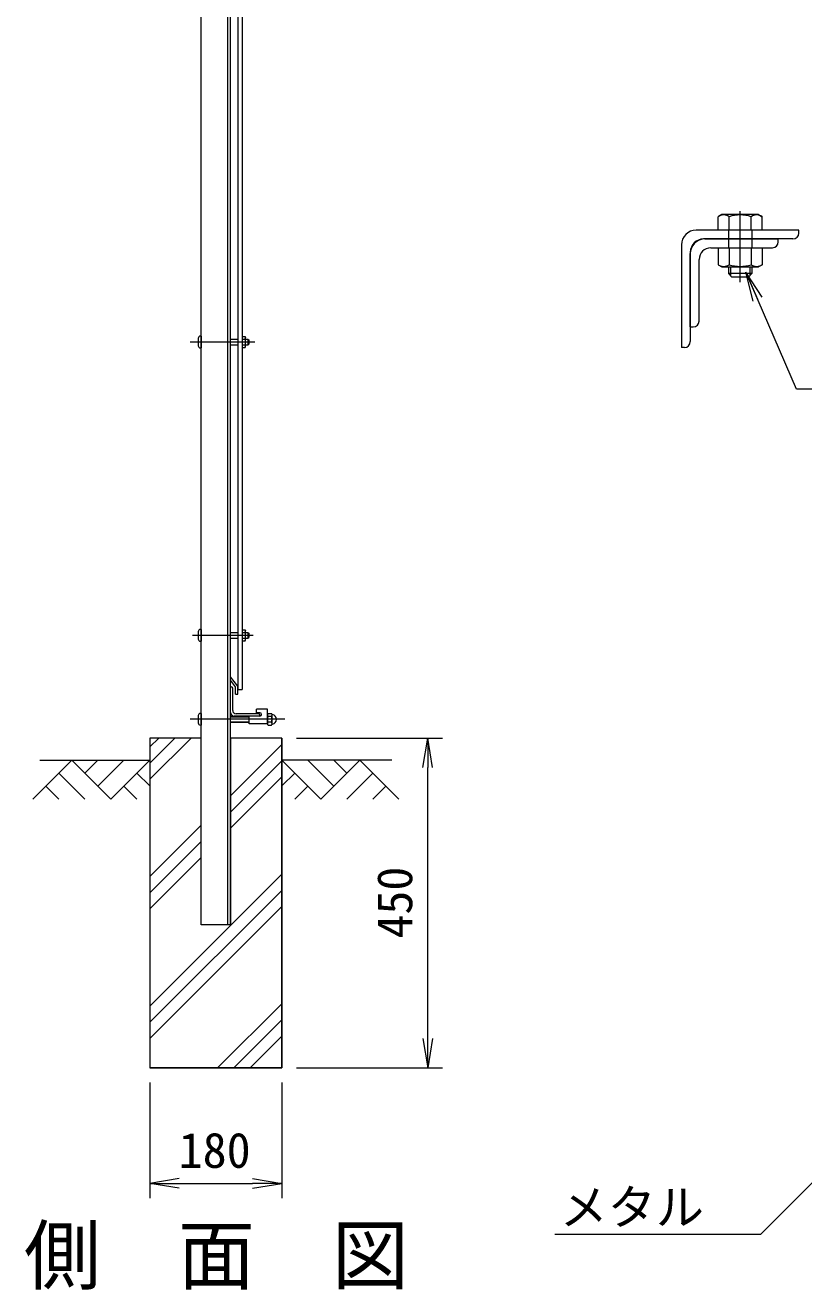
# Model space of a CAD drawing. Units: millimetres, scale not verified. Extents: x -4200 to 4200, y -2970 to 2970.
# Drawn here: x -78 to 983, y -359 to 1366 of the extents above; entities that cross this region are included whole.
import ezdxf
from ezdxf.enums import TextEntityAlignment as Align

# ---------------------------------------------------------------- set-up
doc = ezdxf.new("R2010")
doc.units = ezdxf.units.MM
doc.header["$LTSCALE"] = 15
doc.linetypes.add('LONG_CHAIN', pattern=[21, 18, -1, 1, -1])
for name, color, linetype, lineweight in [('0-0_D-STR1', 1, 'Continuous', 9), ('0-1_D-BMK', 2, 'LONG_CHAIN', 9), ('0-2_D-STR-DIM', 7, 'Continuous', 9), ('0-3_D-BGD', 7, 'Continuous', 9), ('0-4_D-STR4', 7, 'Continuous', 9), ('0-5_D-DCR-HCH', 7, 'Continuous', 9), ('0-6_0', 7, 'Continuous', 9), ('0-8_D-STR3', 3, 'Continuous', 9), ('0-9_D-STR-TXT', 7, 'Continuous', 9)]:
    doc.layers.add(name, color=color, linetype=linetype, lineweight=lineweight)
doc.layers.add('0-7_D-TTL-TXT', color=7, linetype='Continuous')
doc.styles.add('ＭＳ ゴシック', font='')
doc.styles.get('ＭＳ ゴシック').set_extended_font_data('MS Gothic')

# ---------------------------------------------------------------- blocks, each defined once
blk = doc.blocks.new('_Open')
at = {"layer": '0-6_0'}
blk.add_line((-15, 2.5), (0, 0), dxfattribs=at)
blk.add_lwpolyline([(-15, -2.5), (0, 0), (-15, 0)], dxfattribs=at)
blk = doc.blocks.new('MLeader24')
at = {"layer": '0-6_0'}
blk.add_line((1031.1, -176.64), (1002.81, -204.93), dxfattribs=at)
for points in [[(995.24, -197.35), (1031.1, -176.64), (1010.39, -212.51)], [(1002.81, -204.93), (924.56, -283.18), (651.07, -283.18), (643.87, -283.18)]]:
    blk.add_lwpolyline(points, dxfattribs=at)

msp = doc.modelspace()

# ---------------------------------------------------------------- linework, layer by layer
at = {"layer": '0-0_D-STR1'}
for p, q in [((161.72, 138.72), (161.72, 1908.72)), ((198.22, 138.72), (198.22, 1908.72)), ((201.72, 138.72), (201.72, 1908.72)), ((211.72, 1859.72), (211.72, 459.72)), ((217.72, 1859.72), (217.72, 459.72)), ((976.77, 1086.24), (836.77, 1086.24)), ((968.77, 1074.24), (846.77, 1074.24)), ((976.77, 1082.24), (976.77, 1086.24)), ((816.77, 1066.24), (816.77, 926.24)), ((828.77, 1056.24), (828.77, 934.24)), ((820.77, 926.24), (816.77, 926.24)), ((211.72, 464.45), (201.72, 476.95)), ((202.72, 463.72), (201.72, 463.72)), ((201.72, 428.72), (201.72, 463.72)), ((204.72, 431.22), (204.72, 461.72)), ((208.72, 453.45), (208.72, 463.33)), ((208.72, 453.45), (211.72, 453.45)), ((211.72, 453.45), (211.72, 464.45)), ((211.72, 459.72), (217.72, 459.72)), ((241.72, 423.72), (206.72, 423.72)), ((239.72, 426.72), (209.22, 426.72)), ((241.72, 424.72), (241.72, 423.72)), ((201.72, 138.72), (161.72, 138.72))]:
    msp.add_line(p, q, dxfattribs=at)
msp.add_lwpolyline([(208.72, 463.33), (201.72, 472.38), (201.72, 476.95)], dxfattribs=at)
for centre, radius, start, end in [((836.77, 1066.24), 20, 90, 180), ((846.77, 1056.24), 18, 90, 180), ((968.77, 1082.24), 8, 270, 0), ((820.77, 934.24), 8, 270, 0), ((202.72, 461.72), 2, 0, 90), ((209.22, 431.22), 4.5, 180, 270), ((206.72, 428.72), 5, 180, 270), ((239.72, 424.72), 2, 0, 90)]:
    msp.add_arc(centre, radius, start, end, dxfattribs=at)
at = {"layer": '0-1_D-BMK'}
for p, q in [((896.77, 1015.44), (896.77, 1112.24)), ((234.72, 933.72), (146.72, 933.72)), ((232.72, 533.72), (149.72, 533.72)), ((275.95, 419.22), (146.72, 419.22))]:
    msp.add_line(p, q, dxfattribs=at)
at = {"layer": '0-2_D-STR-DIM'}
for p, q in [((291.72, 393.72), (490.73, 393.72)), ((470.73, -16.28), (470.73, 353.72)), ((291.72, -56.28), (490.73, -56.28)), ((91.72, -76.28), (91.72, -233.59)), ((271.72, -76.28), (271.72, -233.59)), ((131.72, -213.59), (231.72, -213.59))]:
    msp.add_line(p, q, dxfattribs=at)
at = {"layer": '0-3_D-BGD'}
for p, q in [((-58.28, 363.72), (91.72, 363.72)), ((421.72, 363.72), (271.72, 363.72))]:
    msp.add_line(p, q, dxfattribs=at)
at = {"layer": '0-4_D-STR4'}
for p, q in [((91.72, 393.72), (91.72, -56.28)), ((161.72, 393.72), (91.72, 393.72)), ((271.72, 393.72), (201.72, 393.72)), ((271.72, 393.72), (271.72, -56.28)), ((271.72, -56.28), (91.72, -56.28))]:
    msp.add_line(p, q, dxfattribs=at)
at = {"layer": '0-5_D-DCR-HCH'}
for p, q in [((91.72, 337.45), (147.99, 393.72)), ((91.72, 359.55), (125.9, 393.72)), ((91.72, 381.64), (103.8, 393.72)), ((201.72, 314.87), (271.72, 384.87)), ((-14.7, 363.72), (-67.92, 310.51)), ((-14.7, 363.72), (38.51, 310.51)), ((3.03, 345.99), (20.77, 363.72)), ((20.77, 328.25), (56.25, 363.72)), ((38.51, 310.51), (91.72, 363.72)), ((201.72, 292.77), (271.72, 362.77)), ((324.93, 310.51), (271.72, 363.72)), ((342.67, 328.25), (307.2, 363.72)), ((378.14, 363.72), (324.93, 310.51)), ((360.5, 345.89), (342.67, 363.72)), ((378.14, 363.72), (431.36, 310.51)), ((-32.44, 345.99), (3.2, 310.51)), ((73.98, 345.99), (91.72, 328.33)), ((289.46, 345.99), (271.72, 328.33)), ((395.88, 345.99), (360.24, 310.51)), ((-50.18, 328.25), (-32.36, 310.51)), ((56.25, 328.25), (74.06, 310.51)), ((201.72, 270.67), (271.72, 340.67)), ((307.2, 328.25), (289.38, 310.51)), ((413.62, 328.25), (395.8, 310.51)), ((91.72, 204.87), (161.72, 274.87)), ((91.72, 182.77), (161.72, 252.77)), ((91.72, 160.67), (161.72, 230.67)), ((91.72, 28.09), (271.72, 208.09)), ((91.72, 5.99), (271.72, 185.99)), ((91.72, -16.1), (271.72, 163.9)), ((184.13, -56.28), (271.72, 31.31)), ((206.23, -56.28), (271.72, 9.22)), ((228.32, -56.28), (271.72, -12.88))]:
    msp.add_line(p, q, dxfattribs=at)
msp.add_lwpolyline([(271.72, 393.72), (201.72, 393.72), (201.72, 138.72), (161.72, 138.72), (161.72, 393.72), (91.72, 393.72), (91.72, -56.28), (271.72, -56.28)], close=True, dxfattribs=at)
at = {"layer": '0-8_D-STR3'}
for p, q in [((871.57, 1107.44), (866.74, 1104.65)), ((866.74, 1086.24), (866.74, 1104.65)), ((921.97, 1107.44), (871.57, 1107.44)), ((881.75, 1086.24), (881.75, 1104.65)), ((911.78, 1086.24), (911.78, 1104.65)), ((921.97, 1107.44), (926.79, 1104.65)), ((926.79, 1086.24), (926.79, 1104.65)), ((848.77, 1074.24), (948.77, 1074.24)), ((926.79, 1086.24), (866.74, 1086.24)), ((880.77, 1086.24), (880.77, 1062.24)), ((912.77, 1086.24), (912.77, 1062.24)), ((948.77, 1070.24), (948.77, 1074.24)), ((828.77, 954.24), (828.77, 1054.24)), ((856.77, 1062.24), (940.77, 1062.24)), ((866.74, 1062.24), (866.74, 1039.14)), ((866.74, 1062.24), (926.79, 1062.24)), ((881.75, 1062.24), (881.75, 1039.14)), ((911.78, 1062.24), (911.78, 1039.14)), ((926.79, 1062.24), (926.79, 1039.14)), ((840.77, 962.24), (840.77, 1046.24)), ((866.74, 1039.14), (871.77, 1036.24)), ((871.77, 1036.24), (921.77, 1036.24)), ((880.77, 1036.24), (880.77, 1027.04)), ((883.77, 1036.24), (883.77, 1024.04)), ((909.77, 1036.24), (909.77, 1024.04)), ((912.77, 1036.24), (912.77, 1027.04)), ((926.79, 1039.14), (921.77, 1036.24)), ((880.77, 1027.04), (885.57, 1022.24)), ((912.77, 1027.04), (880.77, 1027.04)), ((907.97, 1022.24), (885.57, 1022.24)), ((912.77, 1027.04), (907.97, 1022.24)), ((828.77, 954.24), (832.77, 954.24)), ((157.72, 938.72), (157.72, 928.72)), ((160.72, 941.72), (161.72, 941.72)), ((161.72, 941.72), (161.72, 925.72)), ((201.72, 937.72), (211.72, 937.72)), ((217.72, 941.23), (221.5, 941.23)), ((217.72, 937.48), (221.5, 937.48)), ((221.5, 941.23), (222.22, 939.97)), ((222.22, 927.47), (222.22, 939.97)), ((222.22, 937.72), (225.52, 937.72)), ((225.52, 937.72), (226.72, 936.52)), ((225.52, 937.72), (225.52, 929.72)), ((226.72, 936.52), (226.72, 930.92)), ((160.72, 925.72), (161.72, 925.72)), ((201.72, 929.72), (211.72, 929.72)), ((217.72, 929.97), (221.5, 929.97)), ((217.72, 926.22), (221.5, 926.22)), ((221.5, 926.22), (222.22, 927.47)), ((222.22, 929.72), (225.52, 929.72)), ((225.52, 929.72), (226.72, 930.92)), ((157.72, 538.72), (157.72, 528.72)), ((160.72, 541.72), (161.72, 541.72)), ((161.72, 541.72), (161.72, 525.72)), ((201.72, 537.72), (211.72, 537.72)), ((217.72, 541.23), (221.5, 541.23)), ((217.72, 537.48), (221.5, 537.48)), ((221.5, 541.23), (222.22, 539.97)), ((222.22, 527.47), (222.22, 539.97)), ((222.22, 537.72), (225.52, 537.72)), ((225.52, 537.72), (226.72, 536.52)), ((225.52, 537.72), (225.52, 529.72)), ((226.72, 536.52), (226.72, 530.92)), ((160.72, 525.72), (161.72, 525.72)), ((201.72, 529.72), (211.72, 529.72)), ((217.72, 529.97), (221.5, 529.97)), ((217.72, 526.22), (221.5, 526.22)), ((221.5, 526.22), (222.22, 527.47)), ((222.22, 529.72), (225.52, 529.72)), ((225.52, 529.72), (226.72, 530.92)), ((251.97, 433.22), (236.97, 433.22)), ((236.97, 428.22), (236.97, 433.22)), ((251.97, 413.22), (251.97, 433.22)), ((157.72, 424.22), (157.72, 414.22)), ((160.72, 427.22), (161.72, 427.22)), ((161.72, 427.22), (161.72, 411.22)), ((201.72, 423.22), (226.97, 423.22)), ((201.72, 422.47), (226.97, 422.47)), ((201.72, 415.97), (226.97, 415.97)), ((201.72, 415.22), (226.97, 415.22)), ((241.72, 423.72), (226.97, 423.72)), ((226.97, 413.22), (226.97, 423.72)), ((241.72, 428.22), (236.97, 428.22)), ((251.97, 412.99), (251.97, 425.33)), ((251.97, 412.99), (251.97, 425.33)), ((252.97, 427.32), (257.47, 427.32)), ((257.47, 423.27), (252.97, 423.27)), ((257.47, 415.17), (252.97, 415.17)), ((258.47, 412.99), (258.47, 425.33)), ((258.47, 412.99), (258.47, 425.33)), ((160.72, 411.22), (161.72, 411.22)), ((251.97, 413.22), (226.97, 413.22)), ((252.97, 411.12), (257.47, 411.12))]:
    msp.add_line(p, q, dxfattribs=at)
for centre, radius, start, end in [((874.25, 1093.69), 13.29, 55.61585, 124.38415), ((896.77, 1057.3), 49.68, 72.4121, 107.5879), ((919.28, 1093.69), 13.29, 55.61585, 124.38415), ((848.77, 1054.24), 20, 90, 180), ((940.77, 1070.24), 8, 270, 0), ((856.77, 1046.24), 16, 90, 180), ((874.25, 1050.11), 13.29, 235.61585, 304.38416), ((896.77, 1086.49), 49.68, 252.4121, 287.5879), ((919.28, 1050.11), 13.29, 235.61586, 304.38414), ((832.77, 962.24), 8, 270, 0), ((160.72, 938.72), 3, 90, 180), ((218.75, 939.35), 3.32, 325.61586, 34.38414), ((209.66, 933.72), 12.42, 342.4121, 17.5879), ((160.72, 928.72), 3, 180, 270), ((218.75, 928.09), 3.32, 325.61585, 34.38416), ((160.72, 538.72), 3, 90, 180), ((218.75, 539.35), 3.32, 325.61586, 34.38414), ((209.66, 533.72), 12.42, 342.4121, 17.5879), ((160.72, 528.72), 3, 180, 270), ((218.75, 528.09), 3.32, 325.61585, 34.38416), ((160.72, 424.22), 3, 90, 180), ((160.72, 414.22), 3, 180, 270), ((241.72, 425.97), 2.25, 270, 90), ((254.52, 425.3), 2.55, 127.42505, 232.57495), ((260.67, 419.22), 8.7, 152.26063, 207.73937), ((254.51, 413.15), 2.54, 127.21089, 232.78911), ((255.92, 425.3), 2.55, 307.42505, 52.57495), ((249.77, 419.22), 8.7, 332.26063, 27.73937), ((255.93, 413.15), 2.54, 307.21089, 52.78911), ((258.84, 426.17), 0.5, 196.57981, 262.83194), ((257.97, 419.22), 6.5, 277.16806, 82.83194), ((258.84, 412.28), 0.5, 97.16806, 170.16084)]:
    msp.add_arc(centre, radius, start, end, dxfattribs=at)
at = {"layer": '0-9_D-STR-TXT'}
msp.add_lwpolyline([(1234.64, 869.2), (973.65, 869.2), (905.45, 1027.14)], dxfattribs=at)

# ---------------------------------------------------------------- block references
at = {"layer": '0-2_D-STR-DIM', "xscale": 2.666667, "yscale": 2.666667}
for p, rotation in [((470.73, 393.72), 90), ((470.73, -56.28), 270), ((91.72, -213.59), 180)]:
    msp.add_blockref('_Open', p, dxfattribs=dict(at, rotation=rotation))
msp.add_blockref('_Open', (271.72, -213.59), dxfattribs=at)
at = {"layer": '0-6_0'}
msp.add_blockref('MLeader24', (0, 0), dxfattribs=at)
at = {"layer": '0-9_D-STR-TXT', "xscale": 2.666667, "yscale": 2.666667, "rotation": 113.3565}
msp.add_blockref('_Open', (904.65, 1028.97), dxfattribs=at)

# ---------------------------------------------------------------- texts
at = {"layer": '0-2_D-STR-DIM', "style": 'ＭＳ ゴシック'}
msp.add_text('450', height=48.06, rotation=90, dxfattribs=at).set_placement((463.98, 120.22), align=Align.BOTTOM_LEFT)
msp.add_text('180', height=48.06, dxfattribs=at).set_placement((131.07, -206.85), align=Align.BOTTOM_LEFT)
at = {"layer": '0-7_D-TTL-TXT', "style": 'ＭＳ ゴシック'}
msp.add_text('側\u3000面\u3000図', height=76.98, dxfattribs=at).set_placement((-80.04, -373.22), align=Align.BOTTOM_LEFT)
at = {"layer": '0-9_D-STR-TXT', "style": 'ＭＳ ゴシック'}
msp.add_text('メタル', height=48.06, dxfattribs=at).set_placement((650.65, -284.5), align=Align.BOTTOM_LEFT)

doc.saveas('drawing.dxf')
